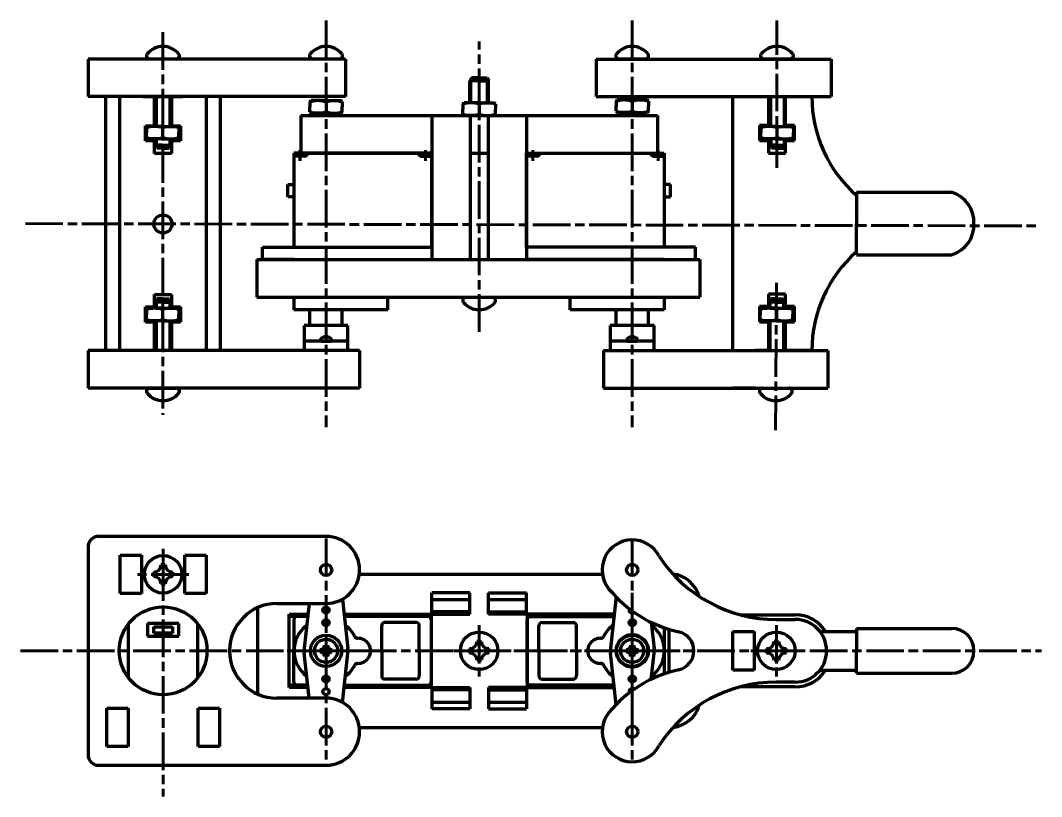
# Model space of a CAD drawing. Header units: millimetres. Extents: x 0 to 5528, y 0 to 1574.
# Drawn here: x 3466.1 to 3792, y 1088.6 to 1336.2 of the extents above; entities that cross this region are included whole.
import ezdxf

# ---------------------------------------------------------------- set-up
doc = ezdxf.new("R2010")
doc.units = ezdxf.units.MM
doc.linetypes.add('AM_ISO08W050', pattern=[18, 12, -1.5, 3, -1.5])
doc.layers.get('0').update_dxf_attribs({"lineweight": 60})
for name, color, linetype, lineweight in [('0.3', 130, 'Continuous', 30), ('0.6', 255, 'Continuous', 60), ('Осевые', 10, 'AM_ISO08W050', 60)]:
    doc.layers.add(name, color=color, linetype=linetype, lineweight=lineweight)

msp = doc.modelspace()

# ---------------------------------------------------------------- linework, layer by layer
at = {"color": 7, "linetype": 'Continuous', "lineweight": 100}
for p, q in [((3597.366, 1305.896), (3597.366, 1259.896)), ((3609.566, 1305.896), (3609.566, 1259.896)), ((3615.366, 1305.896), (3615.366, 1259.896)), ((3627.566, 1305.896), (3627.566, 1259.896))]:
    msp.add_line(p, q, dxfattribs=at)
at = {"layer": '0.3', "lineweight": 100}
for p, q in [((3609.804, 1309.896), (3609.829, 1317.579)), ((3615.146, 1309.896), (3615.146, 1317.579)), ((3705.59, 1298.414), (3705.592, 1295.765)), ((3709.83, 1298.414), (3709.83, 1295.731))]:
    msp.add_line(p, q, dxfattribs=at)
at = {"layer": '0.3', "lineweight": 60}
for p, q in [((3509.477, 1311.896), (3509.482, 1302.414)), ((3513.723, 1311.896), (3513.723, 1302.414)), ((3705.583, 1311.896), (3705.588, 1302.414)), ((3709.83, 1311.896), (3709.83, 1302.414)), ((3509.484, 1298.414), (3509.485, 1295.765)), ((3513.723, 1298.414), (3513.723, 1295.731)), ((3509.454, 1244.378), (3509.455, 1247.028)), ((3513.693, 1244.378), (3513.693, 1247.061)), ((3705.404, 1244.378), (3705.405, 1247.028)), ((3709.644, 1244.378), (3709.644, 1247.061)), ((3509.447, 1230.896), (3509.452, 1240.378)), ((3513.693, 1230.896), (3513.693, 1240.378)), ((3705.397, 1230.896), (3705.402, 1240.378)), ((3709.644, 1230.896), (3709.644, 1240.378))]:
    msp.add_line(p, q, dxfattribs=at)
at = {"layer": '0.6', "lineweight": 100}
for p, q in [((3487.636, 1323.896), (3487.636, 1311.896)), ((3569.827, 1323.896), (3487.636, 1323.896)), ((3515.789, 1323.896), (3507.303, 1323.896)), ((3514.116, 1323.896), (3508.173, 1323.896)), ((3567.839, 1323.896), (3559.353, 1323.896)), ((3566.567, 1323.896), (3560.624, 1323.896)), ((3569.827, 1323.896), (3569.827, 1311.896)), ((3649.836, 1323.896), (3724.836, 1323.896)), ((3649.836, 1323.896), (3649.836, 1311.896)), ((3665.579, 1323.896), (3657.093, 1323.896)), ((3664.307, 1323.896), (3658.364, 1323.896)), ((3711.779, 1323.896), (3703.293, 1323.896)), ((3710.507, 1323.896), (3704.564, 1323.896)), ((3724.836, 1323.896), (3724.836, 1311.896)), ((3609.988, 1317.896), (3609.488, 1316.896)), ((3612.488, 1316.896), (3609.488, 1316.896)), ((3609.488, 1309.896), (3609.488, 1316.896)), ((3612.488, 1317.896), (3609.988, 1317.896)), ((3612.488, 1317.896), (3614.988, 1317.896)), ((3612.488, 1316.896), (3615.488, 1316.896)), ((3614.988, 1317.896), (3615.488, 1316.896)), ((3615.488, 1309.896), (3615.488, 1316.896)), ((3615.488, 1309.896), (3615.488, 1316.896)), ((3569.827, 1311.896), (3487.636, 1311.896)), ((3509.16, 1311.896), (3509.16, 1302.414)), ((3514.065, 1311.896), (3514.065, 1302.414)), ((3558.412, 1310.218), (3558.838, 1310.618)), ((3563.596, 1310.618), (3558.838, 1310.618)), ((3563.596, 1310.618), (3568.354, 1310.618)), ((3568.78, 1310.218), (3568.354, 1310.618)), ((3649.836, 1311.896), (3724.836, 1311.896)), ((3656.152, 1310.433), (3656.578, 1310.833)), ((3656.152, 1310.433), (3656.152, 1308.833)), ((3661.336, 1310.833), (3656.578, 1310.833)), ((3661.336, 1310.833), (3666.094, 1310.833)), ((3661.336, 1310.433), (3661.336, 1307.233)), ((3666.52, 1310.433), (3666.094, 1310.833)), ((3666.52, 1310.433), (3666.52, 1308.833)), ((3705.267, 1311.896), (3705.267, 1302.414)), ((3710.171, 1311.896), (3710.171, 1302.414)), ((3558.412, 1310.218), (3558.412, 1308.618)), ((3558.412, 1307.018), (3558.412, 1308.618)), ((3558.412, 1307.018), (3558.838, 1306.618)), ((3563.596, 1310.218), (3563.596, 1307.018)), ((3568.78, 1307.018), (3568.354, 1306.618)), ((3568.78, 1310.218), (3568.78, 1308.618)), ((3568.78, 1307.018), (3568.78, 1308.618)), ((3607.304, 1309.496), (3607.73, 1309.896)), ((3607.304, 1309.496), (3607.304, 1307.896)), ((3607.304, 1306.296), (3607.304, 1307.896)), ((3612.488, 1309.896), (3607.73, 1309.896)), ((3612.488, 1309.896), (3617.245, 1309.896)), ((3612.488, 1309.496), (3612.488, 1306.296)), ((3617.672, 1309.496), (3617.245, 1309.896)), ((3617.672, 1309.496), (3617.672, 1307.896)), ((3617.672, 1306.296), (3617.672, 1307.896)), ((3656.152, 1307.233), (3656.152, 1308.833)), ((3656.152, 1307.233), (3656.578, 1306.833)), ((3666.52, 1307.233), (3666.094, 1306.833)), ((3666.52, 1307.233), (3666.52, 1308.833)), ((3555.552, 1305.896), (3627.566, 1305.896)), ((3555.552, 1305.896), (3555.552, 1293.896)), ((3563.596, 1306.618), (3558.838, 1306.618)), ((3563.596, 1306.618), (3568.354, 1306.618)), ((3597.366, 1305.896), (3597.366, 1293.896)), ((3607.304, 1306.296), (3607.73, 1305.896)), ((3612.488, 1305.896), (3607.73, 1305.896)), ((3609.566, 1305.896), (3609.566, 1293.896)), ((3612.488, 1305.896), (3617.245, 1305.896)), ((3615.366, 1305.896), (3615.366, 1293.896)), ((3617.672, 1306.296), (3617.245, 1305.896)), ((3627.566, 1305.896), (3669.38, 1305.896)), ((3627.566, 1305.896), (3627.566, 1293.896)), ((3661.336, 1306.833), (3656.578, 1306.833)), ((3661.336, 1306.833), (3666.094, 1306.833)), ((3669.38, 1305.896), (3669.38, 1293.896)), ((3506.277, 1302.014), (3506.703, 1302.414)), ((3506.277, 1302.014), (3506.277, 1300.414)), ((3511.461, 1302.414), (3506.703, 1302.414)), ((3511.461, 1302.414), (3516.219, 1302.414)), ((3511.461, 1298.814), (3511.461, 1302.014)), ((3516.645, 1302.014), (3516.219, 1302.414)), ((3516.645, 1302.014), (3516.645, 1300.414)), ((3702.384, 1302.014), (3702.81, 1302.414)), ((3702.384, 1302.014), (3702.384, 1300.414)), ((3707.568, 1302.414), (3702.81, 1302.414)), ((3707.568, 1302.414), (3712.325, 1302.414)), ((3707.568, 1298.814), (3707.568, 1302.014)), ((3712.752, 1302.014), (3712.325, 1302.414)), ((3712.752, 1302.014), (3712.752, 1300.414)), ((3506.277, 1298.814), (3506.277, 1300.414)), ((3506.277, 1298.814), (3506.703, 1298.414)), ((3511.461, 1298.414), (3506.703, 1298.414)), ((3509.16, 1298.414), (3509.16, 1296.414)), ((3511.461, 1298.414), (3516.219, 1298.414)), ((3514.065, 1298.414), (3514.065, 1296.414)), ((3514.065, 1298.414), (3514.065, 1296.414)), ((3516.645, 1298.814), (3516.219, 1298.414)), ((3516.645, 1298.814), (3516.645, 1300.414)), ((3702.384, 1298.814), (3702.384, 1300.414)), ((3702.384, 1298.814), (3702.81, 1298.414)), ((3707.568, 1298.414), (3702.81, 1298.414)), ((3705.267, 1298.414), (3705.267, 1296.414)), ((3707.568, 1298.414), (3712.325, 1298.414)), ((3710.171, 1298.414), (3710.171, 1296.414)), ((3710.171, 1298.414), (3710.171, 1296.414)), ((3712.752, 1298.814), (3712.325, 1298.414)), ((3712.752, 1298.814), (3712.752, 1300.414)), ((3511.429, 1296.414), (3509.16, 1296.414)), ((3509.66, 1295.414), (3509.16, 1296.414)), ((3511.429, 1295.414), (3509.66, 1295.414)), ((3511.429, 1296.414), (3514.065, 1296.414)), ((3511.429, 1295.414), (3513.565, 1295.414)), ((3513.565, 1295.414), (3514.065, 1296.414)), ((3707.536, 1296.414), (3705.267, 1296.414)), ((3705.767, 1295.414), (3705.267, 1296.414)), ((3707.536, 1295.414), (3705.767, 1295.414)), ((3707.536, 1296.414), (3710.171, 1296.414)), ((3707.536, 1295.414), (3709.671, 1295.414)), ((3709.671, 1295.414), (3710.171, 1296.414)), ((3597.366, 1293.896), (3553.366, 1293.896)), ((3553.366, 1293.896), (3553.366, 1263.896)), ((3556.722, 1292.896), (3553.366, 1292.896)), ((3555.552, 1293.896), (3597.366, 1293.896)), ((3594.009, 1292.896), (3597.366, 1292.896)), ((3597.366, 1263.896), (3597.366, 1293.896)), ((3609.566, 1293.896), (3615.366, 1293.896)), ((3627.566, 1293.896), (3669.38, 1293.896)), ((3627.566, 1293.896), (3671.566, 1293.896)), ((3627.566, 1263.896), (3627.566, 1293.896)), ((3630.922, 1292.896), (3627.566, 1292.896)), ((3668.209, 1292.896), (3671.566, 1292.896)), ((3671.566, 1293.896), (3671.566, 1263.896)), ((3551.366, 1279.896), (3551.366, 1283.896)), ((3551.366, 1283.896), (3553.366, 1283.896)), ((3673.566, 1283.896), (3671.566, 1283.896)), ((3673.566, 1279.896), (3673.566, 1283.896)), ((3732.879, 1281.396), (3732.879, 1271.396)), ((3732.879, 1281.396), (3763.249, 1281.396)), ((3553.366, 1279.896), (3551.366, 1279.896)), ((3671.566, 1279.896), (3673.566, 1279.896)), ((3732.879, 1261.396), (3732.879, 1271.396)), ((3543.366, 1259.896), (3543.366, 1263.896)), ((3543.366, 1263.896), (3597.366, 1263.896)), ((3681.566, 1263.896), (3627.566, 1263.896)), ((3681.566, 1259.896), (3681.566, 1263.896)), ((3732.879, 1261.396), (3763.249, 1261.396)), ((3541.527, 1259.896), (3541.527, 1247.896)), ((3541.527, 1259.896), (3682.905, 1259.896)), ((3553.366, 1259.896), (3543.366, 1259.896)), ((3553.366, 1259.896), (3597.366, 1259.896)), ((3671.566, 1259.896), (3627.566, 1259.896)), ((3671.566, 1259.896), (3681.566, 1259.896)), ((3682.905, 1259.896), (3682.905, 1247.896)), ((3509.63, 1247.378), (3509.13, 1246.378)), ((3511.399, 1246.378), (3509.13, 1246.378)), ((3509.13, 1244.378), (3509.13, 1246.378)), ((3511.399, 1247.378), (3509.63, 1247.378)), ((3511.399, 1247.378), (3513.535, 1247.378)), ((3511.399, 1246.378), (3514.035, 1246.378)), ((3513.535, 1247.379), (3514.035, 1246.379)), ((3514.035, 1244.379), (3514.035, 1246.378)), ((3514.035, 1244.379), (3514.035, 1246.378)), ((3541.527, 1247.896), (3682.905, 1247.896)), ((3553.366, 1247.896), (3553.366, 1243.896)), ((3583.366, 1243.896), (3583.366, 1247.896)), ((3608.245, 1247.896), (3616.73, 1247.896)), ((3609.488, 1247.896), (3615.488, 1247.896)), ((3641.566, 1243.896), (3641.566, 1247.896)), ((3671.566, 1247.896), (3671.566, 1243.896)), ((3705.581, 1247.378), (3705.081, 1246.378)), ((3707.35, 1246.378), (3705.081, 1246.378)), ((3705.081, 1244.378), (3705.081, 1246.378)), ((3707.35, 1247.378), (3705.581, 1247.378)), ((3707.35, 1247.378), (3709.485, 1247.378)), ((3707.35, 1246.378), (3709.985, 1246.378)), ((3709.485, 1247.379), (3709.985, 1246.379)), ((3709.985, 1244.379), (3709.985, 1246.378)), ((3709.985, 1244.379), (3709.985, 1246.378)), ((3506.247, 1243.978), (3506.674, 1244.378)), ((3506.247, 1243.978), (3506.247, 1242.378)), ((3506.247, 1240.778), (3506.247, 1242.378)), ((3511.431, 1244.378), (3506.674, 1244.378)), ((3511.431, 1244.378), (3516.189, 1244.378)), ((3511.431, 1243.978), (3511.431, 1240.778)), ((3516.615, 1243.978), (3516.189, 1244.378)), ((3516.615, 1243.978), (3516.615, 1242.378)), ((3516.615, 1240.778), (3516.615, 1242.378)), ((3583.366, 1243.896), (3553.366, 1243.896)), ((3558.432, 1238.896), (3558.432, 1243.896)), ((3568.76, 1238.896), (3568.76, 1243.896)), ((3671.566, 1243.896), (3641.566, 1243.896)), ((3656.172, 1238.896), (3656.172, 1243.896)), ((3666.5, 1238.896), (3666.5, 1243.896)), ((3702.197, 1243.978), (3702.624, 1244.378)), ((3702.197, 1243.978), (3702.197, 1242.378)), ((3702.197, 1240.778), (3702.197, 1242.378)), ((3707.381, 1244.378), (3702.624, 1244.378)), ((3707.381, 1244.378), (3712.139, 1244.378)), ((3707.381, 1243.978), (3707.381, 1240.778)), ((3712.566, 1243.978), (3712.139, 1244.378)), ((3712.566, 1243.978), (3712.566, 1242.378)), ((3712.566, 1240.778), (3712.566, 1242.378)), ((3506.247, 1240.778), (3506.674, 1240.378)), ((3511.431, 1240.378), (3506.674, 1240.378)), ((3509.13, 1230.896), (3509.13, 1240.378)), ((3511.431, 1240.378), (3516.189, 1240.378)), ((3514.035, 1230.896), (3514.035, 1240.378)), ((3516.615, 1240.778), (3516.189, 1240.378)), ((3570.596, 1238.896), (3556.596, 1238.896)), ((3556.596, 1238.896), (3556.596, 1230.896)), ((3570.596, 1230.896), (3570.596, 1238.896)), ((3668.336, 1238.896), (3654.336, 1238.896)), ((3654.336, 1238.896), (3654.336, 1230.896)), ((3668.336, 1230.896), (3668.336, 1238.896)), ((3702.197, 1240.778), (3702.624, 1240.378)), ((3707.381, 1240.378), (3702.624, 1240.378)), ((3705.081, 1230.896), (3705.081, 1240.378)), ((3707.381, 1240.378), (3712.139, 1240.378)), ((3709.985, 1230.896), (3709.985, 1240.378)), ((3712.566, 1240.778), (3712.139, 1240.378)), ((3570.596, 1233.896), (3556.596, 1233.896)), ((3562.11, 1233.896), (3565.082, 1233.896)), ((3570.596, 1230.896), (3570.596, 1233.896)), ((3668.336, 1233.896), (3654.336, 1233.896)), ((3659.85, 1233.896), (3662.822, 1233.896)), ((3668.336, 1230.896), (3668.336, 1233.896)), ((3574.296, 1230.896), (3487.636, 1230.896)), ((3652.136, 1230.896), (3723.736, 1230.896)), ((3654.336, 1230.896), (3668.336, 1230.896)), ((3574.296, 1218.896), (3487.636, 1218.896)), ((3507.303, 1218.896), (3515.789, 1218.896)), ((3652.136, 1218.896), (3723.736, 1218.896)), ((3657.093, 1218.896), (3665.579, 1218.896)), ((3702.928, 1218.896), (3711.413, 1218.896)), ((3511.596, 1162.496), (3510.896, 1162.496)), ((3511.596, 1162.496), (3512.296, 1162.496)), ((3661.336, 1163.096), (3661.336, 1163.096)), ((3508.596, 1160.196), (3508.596, 1159.496)), ((3508.596, 1158.796), (3508.596, 1159.496)), ((3514.596, 1160.196), (3514.596, 1159.496)), ((3514.596, 1158.796), (3514.596, 1159.496)), ((3511.596, 1156.496), (3510.896, 1156.496)), ((3511.596, 1156.496), (3512.296, 1156.496)), ((3568.86, 1151.581), (3570.556, 1135.846)), ((3597.366, 1151.496), (3609.566, 1151.496)), ((3615.366, 1151.496), (3627.566, 1151.496)), ((3656.149, 1152.301), (3654.376, 1135.846)), ((3558.183, 1150.196), (3556.636, 1135.846)), ((3557.741, 1146.096), (3551.777, 1146.096)), ((3553.366, 1145.096), (3553.366, 1135.096)), ((3596.366, 1146.096), (3569.451, 1146.096)), ((3592.366, 1144.096), (3582.366, 1144.096)), ((3627.816, 1125.096), (3627.816, 1145.096)), ((3628.566, 1146.096), (3655.48, 1146.096)), ((3632.566, 1144.096), (3642.566, 1144.096)), ((3667.397, 1144.181), (3668.295, 1135.846)), ((3500.596, 1126.436), (3500.596, 1143.757)), ((3516.596, 1143.773), (3506.596, 1143.773)), ((3506.596, 1143.773), (3506.596, 1139.773)), ((3508.596, 1140.773), (3508.596, 1142.773)), ((3508.596, 1142.773), (3514.596, 1142.773)), ((3514.596, 1140.773), (3508.596, 1140.773)), ((3511.596, 1142.773), (3514.596, 1142.773)), ((3514.596, 1142.773), (3514.596, 1140.773)), ((3516.596, 1139.773), (3516.596, 1143.773)), ((3522.596, 1143.757), (3522.596, 1126.436)), ((3581.366, 1135.096), (3581.366, 1143.096)), ((3593.366, 1135.096), (3593.366, 1143.096)), ((3631.566, 1135.096), (3631.566, 1143.096)), ((3643.566, 1135.096), (3643.566, 1143.096)), ((3671.566, 1142.45), (3671.566, 1127.743)), ((3721.209, 1141.261), (3732.879, 1141.261)), ((3732.879, 1142.261), (3732.879, 1135.096)), ((3732.879, 1142.261), (3763.249, 1142.261)), ((3506.596, 1139.773), (3516.596, 1139.773)), ((3511.596, 1139.773), (3516.596, 1139.773)), ((3612.466, 1138.096), (3611.766, 1138.096)), ((3612.466, 1138.096), (3613.166, 1138.096)), ((3707.336, 1138.096), (3706.636, 1138.096)), ((3707.336, 1138.096), (3708.036, 1138.096)), ((3553.366, 1125.096), (3553.366, 1135.096)), ((3558.183, 1119.996), (3556.636, 1134.346)), ((3561.749, 1135.527), (3561.749, 1135.096)), ((3561.749, 1134.665), (3561.749, 1135.096)), ((3563.596, 1136.943), (3563.165, 1136.943)), ((3563.596, 1136.943), (3564.027, 1136.943)), ((3565.443, 1135.527), (3565.443, 1135.096)), ((3565.443, 1134.665), (3565.443, 1135.096)), ((3568.86, 1118.612), (3570.556, 1134.346)), ((3581.366, 1135.096), (3581.366, 1127.096)), ((3593.366, 1135.096), (3593.366, 1127.096)), ((3609.466, 1135.796), (3609.466, 1135.096)), ((3609.466, 1134.396), (3609.466, 1135.096)), ((3615.466, 1135.796), (3615.466, 1135.096)), ((3615.466, 1134.396), (3615.466, 1135.096)), ((3631.566, 1135.096), (3631.566, 1127.096)), ((3643.566, 1135.096), (3643.566, 1127.096)), ((3656.149, 1117.892), (3654.376, 1134.346)), ((3659.489, 1135.527), (3659.489, 1135.096)), ((3659.489, 1134.665), (3659.489, 1135.096)), ((3661.336, 1136.943), (3660.905, 1136.943)), ((3661.336, 1136.943), (3661.766, 1136.943)), ((3663.182, 1135.527), (3663.182, 1135.096)), ((3663.182, 1134.665), (3663.182, 1135.096)), ((3667.397, 1126.012), (3668.295, 1134.346)), ((3704.336, 1135.796), (3704.336, 1135.096)), ((3704.336, 1134.396), (3704.336, 1135.096)), ((3710.336, 1135.796), (3710.336, 1135.096)), ((3710.336, 1134.396), (3710.336, 1135.096)), ((3732.879, 1127.931), (3732.879, 1135.096)), ((3563.596, 1133.25), (3563.165, 1133.25)), ((3563.596, 1133.25), (3564.027, 1133.25)), ((3612.466, 1132.096), (3611.766, 1132.096)), ((3612.466, 1132.096), (3613.166, 1132.096)), ((3661.336, 1133.25), (3660.905, 1133.25)), ((3661.336, 1133.25), (3661.766, 1133.25)), ((3707.336, 1132.096), (3706.636, 1132.096)), ((3707.336, 1132.096), (3708.036, 1132.096)), ((3721.209, 1128.931), (3732.879, 1128.931)), ((3732.879, 1127.931), (3763.249, 1127.931)), ((3592.366, 1126.096), (3582.366, 1126.096)), ((3632.566, 1126.096), (3642.566, 1126.096)), ((3557.741, 1124.096), (3551.777, 1124.096)), ((3557.741, 1124.096), (3554.366, 1124.096)), ((3569.451, 1124.096), (3596.366, 1124.096)), ((3655.48, 1124.096), (3628.566, 1124.096)), ((3597.366, 1118.696), (3609.566, 1118.696)), ((3615.366, 1118.696), (3627.566, 1118.696)), ((3563.596, 1107.096), (3563.596, 1107.096)), ((3661.336, 1107.096), (3661.336, 1107.096))]:
    msp.add_line(p, q, dxfattribs=at)
at = {"layer": '0.6', "color": 7, "linetype": 'Continuous', "lineweight": 100}
for p, q in [((3693.436, 1323.896), (3700.636, 1323.896)), ((3493.188, 1311.888), (3493.188, 1230.888)), ((3497.646, 1311.896), (3497.646, 1230.896)), ((3505.188, 1311.896), (3517.904, 1311.896)), ((3508.846, 1302.596), (3508.846, 1311.896)), ((3514.246, 1311.896), (3514.246, 1302.596)), ((3525.446, 1230.896), (3525.446, 1311.896)), ((3529.904, 1230.888), (3529.904, 1311.888)), ((3693.436, 1230.896), (3693.436, 1311.896)), ((3700.636, 1311.896), (3704.836, 1311.896)), ((3704.836, 1311.896), (3704.836, 1302.696)), ((3710.236, 1302.696), (3710.236, 1311.896)), ((3710.236, 1311.896), (3718.659, 1311.896)), ((3505.966, 1297.796), (3505.966, 1302.596)), ((3505.966, 1302.596), (3508.846, 1302.596)), ((3514.246, 1302.596), (3517.126, 1302.596)), ((3517.126, 1302.596), (3517.126, 1297.796)), ((3704.836, 1302.696), (3701.956, 1302.696)), ((3701.956, 1302.696), (3701.956, 1297.896)), ((3713.116, 1302.696), (3710.236, 1302.696)), ((3713.116, 1297.896), (3713.116, 1302.696)), ((3508.846, 1297.796), (3505.966, 1297.796)), ((3508.846, 1293.796), (3508.846, 1297.796)), ((3517.126, 1297.796), (3514.246, 1297.796)), ((3514.246, 1297.796), (3514.246, 1293.796)), ((3701.956, 1297.896), (3704.836, 1297.896)), ((3704.836, 1297.896), (3704.836, 1293.896)), ((3710.236, 1293.896), (3710.236, 1297.896)), ((3710.236, 1297.896), (3713.116, 1297.896)), ((3514.246, 1293.796), (3508.846, 1293.796)), ((3704.836, 1293.896), (3710.236, 1293.896)), ((3508.846, 1244.796), (3508.846, 1248.796)), ((3508.846, 1248.796), (3514.246, 1248.796)), ((3514.246, 1248.796), (3514.246, 1244.796)), ((3710.236, 1248.896), (3704.836, 1248.896)), ((3704.836, 1248.896), (3704.836, 1244.896)), ((3710.236, 1244.896), (3710.236, 1248.896)), ((3505.966, 1239.996), (3505.966, 1244.796)), ((3505.966, 1244.796), (3508.846, 1244.796)), ((3514.246, 1244.796), (3517.126, 1244.796)), ((3517.126, 1244.796), (3517.126, 1239.996)), ((3704.836, 1244.896), (3701.956, 1244.896)), ((3701.956, 1244.896), (3701.956, 1240.096)), ((3713.116, 1244.896), (3710.236, 1244.896)), ((3713.116, 1240.096), (3713.116, 1244.896)), ((3508.846, 1239.996), (3505.966, 1239.996)), ((3508.846, 1230.896), (3508.846, 1239.996)), ((3517.126, 1239.996), (3514.246, 1239.996)), ((3514.246, 1239.996), (3514.246, 1230.896)), ((3701.956, 1240.096), (3704.836, 1240.096)), ((3704.836, 1240.096), (3704.836, 1230.896)), ((3710.236, 1230.896), (3710.236, 1240.096)), ((3710.236, 1240.096), (3713.116, 1240.096)), ((3487.636, 1230.896), (3487.636, 1218.896)), ((3522.704, 1230.896), (3500.388, 1230.896)), ((3574.296, 1230.896), (3574.296, 1218.896)), ((3652.136, 1230.896), (3652.136, 1218.896)), ((3704.836, 1230.896), (3700.636, 1230.896)), ((3718.659, 1230.896), (3710.236, 1230.896)), ((3723.736, 1230.896), (3723.736, 1218.896)), ((3700.636, 1218.896), (3693.436, 1218.896)), ((3563.596, 1171.596), (3491.071, 1171.596)), ((3487.636, 1168.162), (3487.636, 1102.031)), ((3497.896, 1165.596), (3504.696, 1165.596)), ((3497.896, 1153.396), (3497.896, 1165.596)), ((3504.696, 1165.596), (3504.696, 1153.396)), ((3518.496, 1153.396), (3518.496, 1165.596)), ((3518.496, 1165.596), (3525.296, 1165.596)), ((3525.296, 1165.596), (3525.296, 1153.396)), ((3574.217, 1159.596), (3651.824, 1159.596)), ((3504.696, 1153.396), (3497.896, 1153.396)), ((3525.296, 1153.396), (3518.496, 1153.396)), ((3597.316, 1146.796), (3597.316, 1153.596)), ((3609.516, 1153.596), (3597.316, 1153.596)), ((3609.516, 1153.596), (3597.316, 1153.596)), ((3609.516, 1146.796), (3609.516, 1153.596)), ((3615.416, 1146.796), (3615.416, 1153.596)), ((3615.416, 1153.596), (3627.616, 1153.596)), ((3615.416, 1153.596), (3627.566, 1153.596)), ((3627.616, 1146.796), (3627.616, 1153.596)), ((3541.777, 1121.292), (3541.777, 1148.901)), ((3547.896, 1150.196), (3563.596, 1150.196)), ((3609.566, 1147.496), (3597.366, 1147.496)), ((3615.366, 1147.496), (3627.566, 1147.496)), ((3551.777, 1123.396), (3551.777, 1146.796)), ((3551.777, 1146.796), (3557.816, 1146.796)), ((3569.376, 1146.796), (3597.116, 1146.796)), ((3597.116, 1146.796), (3597.116, 1123.396)), ((3597.316, 1146.796), (3609.516, 1146.796)), ((3627.616, 1146.796), (3615.416, 1146.796)), ((3627.816, 1146.796), (3627.816, 1123.396)), ((3655.556, 1146.796), (3627.816, 1146.796)), ((3695.833, 1146.596), (3713.336, 1146.596)), ((3707.336, 1145.096), (3713.336, 1145.096)), ((3673.155, 1128.263), (3673.155, 1141.93)), ((3693.436, 1141.261), (3700.236, 1141.261)), ((3693.436, 1128.931), (3693.436, 1141.261)), ((3700.236, 1141.261), (3700.236, 1128.931)), ((3700.236, 1128.931), (3693.436, 1128.931)), ((3713.336, 1125.096), (3707.336, 1125.096)), ((3557.816, 1123.396), (3551.777, 1123.396)), ((3597.116, 1123.396), (3569.376, 1123.396)), ((3597.316, 1123.396), (3597.316, 1116.596)), ((3597.316, 1123.396), (3609.516, 1123.396)), ((3609.566, 1122.696), (3597.366, 1122.696)), ((3609.516, 1123.396), (3609.516, 1116.596)), ((3615.366, 1122.696), (3627.566, 1122.696)), ((3627.616, 1123.396), (3615.416, 1123.396)), ((3615.416, 1123.396), (3615.416, 1116.596)), ((3627.616, 1123.396), (3627.616, 1116.596)), ((3627.816, 1123.396), (3655.556, 1123.396)), ((3713.336, 1123.596), (3695.833, 1123.596)), ((3563.596, 1119.996), (3547.896, 1119.996)), ((3493.636, 1116.796), (3500.436, 1116.796)), ((3493.636, 1104.596), (3493.636, 1116.796)), ((3500.436, 1116.796), (3500.436, 1104.596)), ((3522.756, 1116.796), (3529.556, 1116.796)), ((3522.756, 1104.596), (3522.756, 1116.796)), ((3529.556, 1116.796), (3529.556, 1104.596)), ((3609.516, 1116.596), (3597.316, 1116.596)), ((3609.516, 1116.596), (3597.316, 1116.596)), ((3615.416, 1116.596), (3627.616, 1116.596)), ((3615.416, 1116.596), (3627.616, 1116.596)), ((3574.217, 1110.596), (3651.824, 1110.596)), ((3500.436, 1104.596), (3493.636, 1104.596)), ((3529.556, 1104.596), (3522.756, 1104.596)), ((3491.071, 1098.596), (3563.596, 1098.596))]:
    msp.add_line(p, q, dxfattribs=at)
for centre, radius in [((3511.546, 1271.296), 2.9), ((3563.596, 1160.896), 1.8), ((3661.336, 1160.896), 1.8), ((3511.596, 1135.096), 14), ((3563.596, 1109.296), 1.8), ((3661.336, 1109.296), 1.8)]:
    msp.add_circle(centre, radius, dxfattribs=at)
at = {"layer": '0.6', "lineweight": 100}
for centre, radius in [((3511.596, 1159.496), 6), ((3563.596, 1148.096), 1), ((3563.596, 1144.096), 1), ((3661.336, 1144.096), 1), ((3612.466, 1135.096), 6), ((3707.336, 1135.096), 6), ((3563.596, 1135.096), 5), ((3563.596, 1135.096), 3.693), ((3661.336, 1135.096), 5.164), ((3661.336, 1135.096), 5), ((3661.336, 1135.096), 3.693), ((3563.596, 1126.096), 1), ((3661.336, 1126.096), 1), ((3563.596, 1122.096), 1)]:
    msp.add_circle(centre, radius, dxfattribs=at)
for centre, radius, start, end in [((3511.546, 1321.396), 6.5, 39.5212, 140.4788), ((3563.596, 1321.396), 6.5, 39.5212, 140.4788), ((3661.336, 1321.396), 6.5, 39.5212, 140.4788), ((3707.536, 1321.396), 6.5, 39.5212, 140.4788), ((3507.303, 1324.896), 1, 140.4788, 270), ((3515.789, 1324.896), 1, 270, 39.5212), ((3559.353, 1324.896), 1, 140.4788, 270), ((3567.839, 1324.896), 1, 270, 39.5212), ((3657.093, 1324.896), 1, 140.4788, 270), ((3665.579, 1324.896), 1, 270, 39.5212), ((3703.293, 1324.896), 1, 140.4788, 270), ((3711.779, 1324.896), 1, 270, 39.5212), ((3561.004, 1302.03), 8.588, 72.43358, 107.56642), ((3566.188, 1302.03), 8.588, 72.43358, 107.56642), ((3658.744, 1302.245), 8.588, 72.43358, 107.56642), ((3663.928, 1302.245), 8.588, 72.43358, 107.56642), ((3561.004, 1315.206), 8.588, 252.43358, 287.56642), ((3566.188, 1315.206), 8.588, 252.43358, 287.56642), ((3609.896, 1301.308), 8.588, 72.43358, 107.56642), ((3615.08, 1301.308), 8.588, 72.43358, 107.56642), ((3658.744, 1315.421), 8.588, 252.43358, 287.56642), ((3663.928, 1315.421), 8.588, 252.43358, 287.56642), ((3609.896, 1314.484), 8.588, 252.43358, 287.56642), ((3615.08, 1314.484), 8.588, 252.43358, 287.56642), ((3508.869, 1293.826), 8.588, 72.43358, 107.56642), ((3514.053, 1293.826), 8.588, 72.43358, 107.56642), ((3704.976, 1293.826), 8.588, 72.43358, 107.56642), ((3710.16, 1293.826), 8.588, 72.43358, 107.56642), ((3508.869, 1307.002), 8.588, 252.43358, 287.56642), ((3514.053, 1307.002), 8.588, 252.43358, 287.56642), ((3704.976, 1307.002), 8.588, 252.43358, 287.56642), ((3710.16, 1307.002), 8.588, 252.43358, 287.56642), ((3555.366, 1292.896), 1, 0, 180), ((3556.722, 1293.896), 1, 270, 0), ((3594.009, 1293.896), 1, 180, 270), ((3595.366, 1292.896), 1, 0, 180), ((3629.566, 1292.896), 1, 0, 180), ((3630.922, 1293.896), 1, 270, 0), ((3668.209, 1293.896), 1, 180, 270), ((3669.566, 1292.896), 1, 0, 180), ((3760.37, 1271.766), 10.051, 357.89, 73.35319), ((3760.37, 1271.026), 10.051, 286.64681, 2.11), ((3608.245, 1246.896), 1, 90, 219.5212), ((3612.488, 1250.396), 6.5, 219.5212, 320.4788), ((3616.73, 1246.896), 1, 320.4788, 90), ((3508.839, 1235.791), 8.588, 72.43358, 107.56642), ((3514.023, 1235.791), 8.588, 72.43358, 107.56642), ((3704.789, 1235.791), 8.588, 72.43358, 107.56642), ((3709.973, 1235.791), 8.588, 72.43358, 107.56642), ((3508.839, 1248.966), 8.588, 252.43358, 287.56642), ((3514.023, 1248.966), 8.588, 252.43358, 287.56642), ((3704.789, 1248.966), 8.588, 252.43358, 287.56642), ((3709.973, 1248.966), 8.588, 252.43358, 287.56642), ((3563.596, 1233.021), 2.276, 39.5212, 140.4788), ((3661.336, 1233.021), 2.276, 39.5212, 140.4788), ((3562.11, 1234.246), 0.35, 140.4788, 270), ((3565.082, 1234.246), 0.35, 270, 39.5212), ((3659.85, 1234.246), 0.35, 140.4788, 270), ((3662.822, 1234.246), 0.35, 270, 39.5212), ((3507.303, 1217.896), 1, 90, 219.5212), ((3511.546, 1221.396), 6.5, 219.5212, 320.4788), ((3515.789, 1217.896), 1, 320.4788, 90), ((3702.928, 1217.896), 1, 90, 219.5212), ((3707.171, 1221.396), 6.5, 219.5212, 320.4788), ((3711.413, 1217.896), 1, 320.4788, 90), ((3508.596, 1162.496), 2.3, 270, 360), ((3514.596, 1162.496), 2.3, 180, 270), ((3508.596, 1156.496), 2.3, 0, 90), ((3514.596, 1156.496), 2.3, 90, 180), ((3661.336, 1148.096), 1, 156.63393, 310.93056), ((3554.366, 1145.096), 1, 90, 180), ((3582.366, 1143.096), 1, 90, 180), ((3592.366, 1143.096), 1, 0, 90), ((3596.116, 1145.096), 1, 0, 90), ((3628.816, 1145.096), 1, 90, 180), ((3632.566, 1143.096), 1, 90, 180), ((3642.566, 1143.096), 1, 0, 90), ((3563.596, 1135.096), 10.23, 127.02695, 232.97305), ((3563.596, 1135.096), 10.23, 26.42138, 52.97305), ((3661.336, 1135.096), 10.23, 127.02695, 153.57862), ((3661.336, 1135.096), 10.23, 307.02695, 52.97305), ((3763.249, 1135.096), 7.165, 270, 90), ((3573.653, 1140.093), 1, 206.42138, 271.98307), ((3573.826, 1135.096), 4, 268.01693, 91.98307), ((3609.466, 1138.096), 2.3, 270, 360), ((3615.466, 1138.096), 2.3, 180, 270), ((3651.106, 1135.096), 4, 88.01693, 271.98307), ((3651.279, 1140.093), 1, 268.01693, 333.57862), ((3704.336, 1138.096), 2.3, 270, 360), ((3710.336, 1138.096), 2.3, 180, 270), ((3563.596, 1135.096), 7, 173.84935, 186.15065), ((3561.749, 1136.943), 1.416, 270, 360), ((3561.749, 1133.25), 1.416, 0, 90), ((3565.443, 1136.943), 1.416, 180, 270), ((3565.443, 1133.25), 1.416, 90, 180), ((3563.596, 1135.096), 7, 353.84935, 6.15065), ((3609.466, 1132.096), 2.3, 0, 90), ((3615.466, 1132.096), 2.3, 90, 180), ((3661.336, 1135.096), 7, 173.84935, 186.15065), ((3659.489, 1136.943), 1.416, 270, 360), ((3659.489, 1133.25), 1.416, 0, 90), ((3663.182, 1136.943), 1.416, 180, 270), ((3663.182, 1133.25), 1.416, 90, 180), ((3661.336, 1135.096), 7, 353.84935, 6.15065), ((3704.336, 1132.096), 2.3, 0, 90), ((3710.336, 1132.096), 2.3, 90, 180), ((3573.653, 1130.099), 1, 88.01693, 153.57862), ((3651.279, 1130.099), 1, 26.42138, 91.98307), ((3563.596, 1135.096), 10.23, 307.02695, 333.57862), ((3661.336, 1135.096), 10.23, 206.42138, 232.97305), ((3554.366, 1125.096), 1, 180, 270), ((3582.366, 1127.096), 1, 180, 270), ((3592.366, 1127.096), 1, 270, 0), ((3596.116, 1125.096), 1, 270, 0), ((3628.816, 1125.096), 1, 180, 270), ((3632.566, 1127.096), 1, 180, 270), ((3642.566, 1127.096), 1, 270, 0), ((3661.336, 1122.096), 1, 49.06944, 203.36607)]:
    msp.add_arc(centre, radius, start, end, dxfattribs=at)
at = {"layer": '0.6', "color": 7, "linetype": 'Continuous', "lineweight": 100}
for centre, radius, start, end in [((3760.659, 1311.896), 42, 180, 228.59038), ((3760.659, 1230.896), 42, 131.40962, 180), ((3491.071, 1168.162), 3.435, 90, 180), ((3563.596, 1160.896), 10.7, 270, 90), ((3661.336, 1160.896), 9.6, 27.18422, 219.29746), ((3707.336, 1189.948), 44.852, 213.36338, 270), ((3673.012, 1149.537), 10.143, 16.68527, 82.62856), ((3684.735, 1180.047), 39.837, 219.29746, 257.52752), ((3547.896, 1135.096), 15.1, 90, 270), ((3713.336, 1135.096), 11.5, 32.41766, 90), ((3713.336, 1135.096), 10, 270, 90), ((3674.792, 1135.096), 6.2, 282.47248, 77.52752), ((3684.735, 1090.146), 39.837, 102.47248, 140.70254), ((3713.336, 1135.096), 11.5, 270, 327.58234), ((3707.336, 1080.244), 44.852, 90, 146.63662), ((3563.596, 1109.296), 10.7, 270, 90), ((3661.336, 1109.296), 9.6, 140.70254, 332.81578), ((3673.155, 1120.596), 10, 277.0555, 343.47778), ((3491.071, 1102.031), 3.435, 180, 270)]:
    msp.add_arc(centre, radius, start, end, dxfattribs=at)
at = {"layer": 'Осевые', "lineweight": 60}
for p, q in [((3563.596, 1336.172), (3563.596, 1206.475)), ((3661.336, 1336.172), (3661.336, 1206.475)), ((3707.536, 1289.216), (3707.536, 1336.212)), ((3511.546, 1332.423), (3511.546, 1210.361)), ((3612.488, 1236.89), (3612.488, 1329.452)), ((3595.366, 1291.441), (3595.366, 1294.832)), ((3629.566, 1291.441), (3629.566, 1294.832)), ((3669.566, 1291.441), (3669.566, 1294.832)), ((3467.636, 1271.396), (3790.414, 1270.656)), ((3707.407, 1252.539), (3707.077, 1205.544)), ((3563.596, 1170.884), (3563.596, 1099.308)), ((3661.336, 1170.884), (3661.336, 1099.308)), ((3511.596, 1167.66), (3511.596, 1151.332)), ((3511.596, 1155.414), (3511.596, 1163.578)), ((3511.596, 1163.057), (3511.596, 1088.596)), ((3519.76, 1159.496), (3503.432, 1159.496)), ((3661.336, 1116.59), (3661.336, 1153.603)), ((3612.466, 1143.26), (3612.466, 1126.932)), ((3707.336, 1143.26), (3707.336, 1126.932)), ((3563.596, 1130.767), (3563.596, 1139.425)), ((3612.466, 1131.014), (3612.466, 1139.178)), ((3661.336, 1130.767), (3661.336, 1139.425)), ((3707.336, 1131.014), (3707.336, 1139.178)), ((3466.053, 1135.096), (3791.984, 1135.096)), ((3466.053, 1135.096), (3791.984, 1135.096)), ((3551.24, 1135.096), (3575.952, 1135.096)), ((3575.953, 1135.096), (3551.24, 1135.096)), ((3559.267, 1135.096), (3567.925, 1135.096)), ((3620.63, 1135.096), (3604.302, 1135.096)), ((3610.672, 1135.096), (3688.459, 1135.096)), ((3648.979, 1135.096), (3673.692, 1135.096)), ((3657.006, 1135.096), (3665.665, 1135.096)), ((3715.499, 1135.096), (3699.172, 1135.096))]:
    msp.add_line(p, q, dxfattribs=at)
at = {"layer": 'Осевые', "lineweight": 100}
for p, q in [((3661.336, 1309.896), (3661.336, 1305.896)), ((3555.366, 1291.441), (3555.366, 1294.832))]:
    msp.add_line(p, q, dxfattribs=at)

doc.saveas('drawing.dxf')
